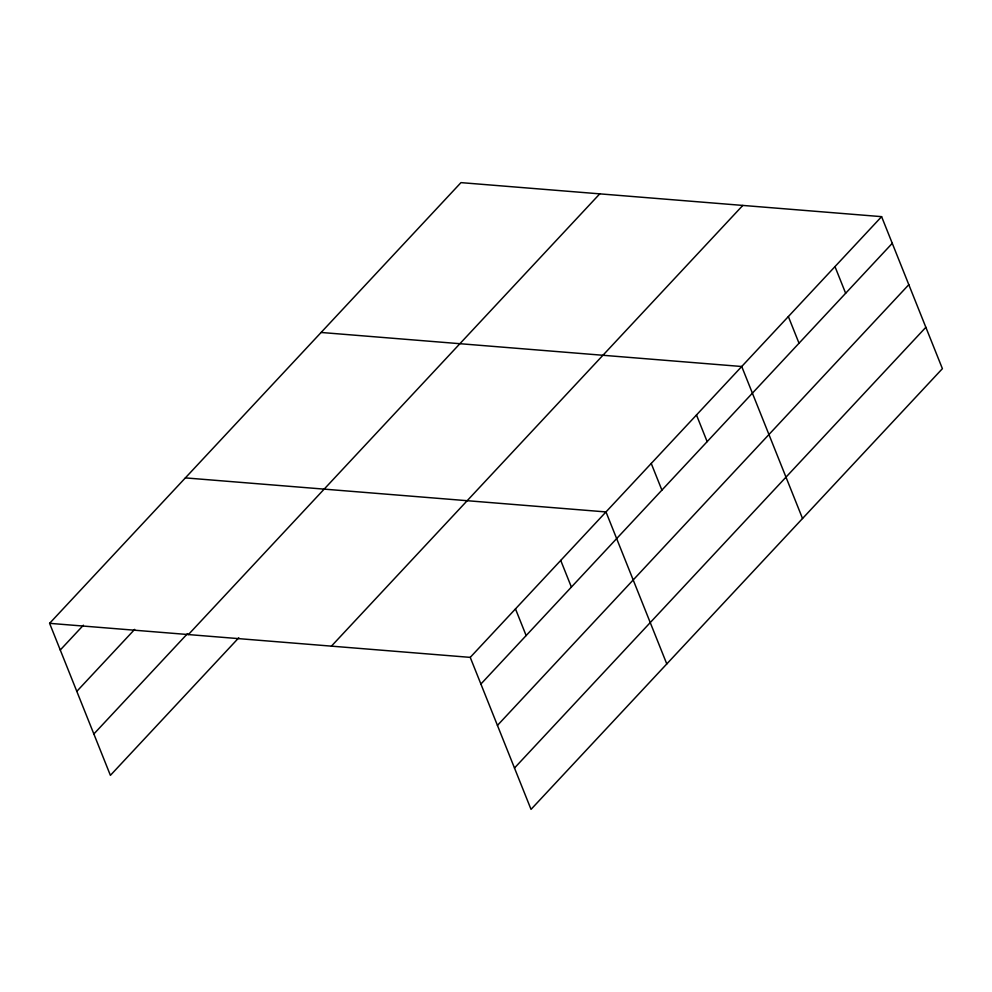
<?xml version="1.0" encoding="UTF-8"?>
<svg xmlns="http://www.w3.org/2000/svg" width="992" height="992" viewBox="0 0 992 992"><rect width="100%" height="100%" fill="white"/><g stroke="black" fill="none" stroke-linecap="round" stroke-linejoin="round"><path stroke-width="1.49" d="M49.6 623.336L460.97 182.627L881.603 216.653L942.4 368.664L531.03 809.373L470.233 657.374L49.6 623.336L110.397 775.347L238.787 637.794M60.264 650.008L83.415 625.196M76.806 691.362L134.689 629.362M93.856 733.981L187.513 633.64M188.406 634.57L599.776 193.849M331.427 646.139L742.797 205.431M470.233 657.374L881.603 216.653M480.897 684.034L892.267 243.325M497.438 725.4L908.808 284.679M514.488 768.019L925.858 327.298M321.11 332.469L741.731 366.507L802.528 518.506M185.355 477.896L605.988 511.934L666.785 663.946M834.979 266.6L845.643 293.272M788.355 316.56L799.019 343.22M696.483 414.978L707.147 441.638M651.236 463.462L661.9 490.122M560.728 560.418L571.392 587.078M515.48 608.89L526.144 635.562"/></g></svg>
